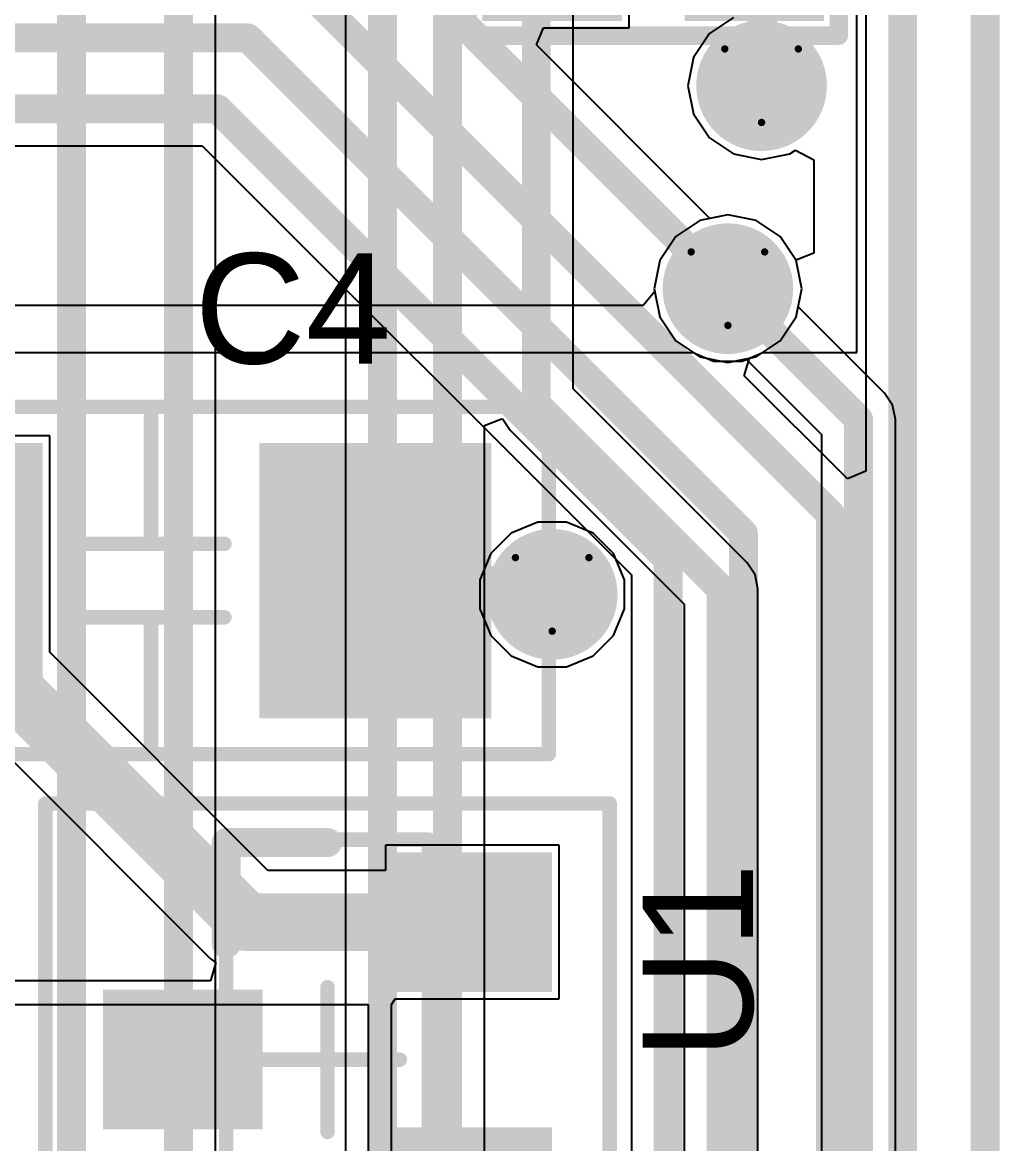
# Model space of a CAD drawing. Header units: inches. Extents: x 0 to 423, y -3 to 110.
# Drawn here: x 46.05 to 52.81, y 32.45 to 40.2 of the extents above; entities that cross this region are included whole.
import ezdxf

# ---------------------------------------------------------------- set-up
doc = ezdxf.new("R2010")
doc.units = ezdxf.units.IN
for name, color, linetype in [('Bottom Layer', 5, 'Continuous'), ('Bottom Solder', 6, 'Continuous'), ('Drill Drawing', 1, 'Continuous'), ('Mechanical 13', 56, 'Continuous'), ('Mechanical 15', 56, 'Continuous'), ('Mechanical 16', 56, 'Continuous'), ('Mid Layer', 16, 'Continuous'), ('Mid Layer 2', 76, 'Continuous'), ('Top Layer', 1, 'Continuous'), ('Top Overlay', 2, 'Continuous'), ('Top Paste', 8, 'Continuous'), ('Top Solder', 216, 'Continuous'), ('Via Holes', 16, 'Continuous')]:
    doc.layers.add(name, color=color, linetype=linetype)
doc.styles.add('Arial', font='', dxfattribs={"height": 0.2})
doc.styles.get('Arial').set_extended_font_data('Arial')

# ---------------------------------------------------------------- blocks, each defined once
blk = doc.blocks.new('C_3216_TANTAL____INV_72')
at = {"layer": 'Top Layer'}
for points in [[(-2.24991041, 0.850011), (-0.84991067, 0.850011), (-0.84991067, -0.850011), (-2.24991041, -0.850011)], [(0.84991067, 0.850011), (2.24991041, 0.850011), (2.24991041, -0.850011), (0.84991067, -0.850011)]]:
    blk.add_hatch(color=1, dxfattribs=at).paths.add_polyline_path(points)
at = {"layer": 'Top Paste'}
for points in [[(-2.24991041, 0.850011), (-0.84991067, 0.850011), (-0.84991067, -0.850011), (-2.24991041, -0.850011)], [(0.84991067, 0.850011), (2.24991041, 0.850011), (2.24991041, -0.850011), (0.84991067, -0.850011)]]:
    blk.add_hatch(color=8, dxfattribs=at).paths.add_polyline_path(points)
at = {"layer": 'Top Solder'}
for points in [[(-2.35151041, 0.9516109999999999), (-0.74831067, 0.9516109999999999), (-0.74831067, -0.9516109999999999), (-2.35151041, -0.9516109999999999)], [(0.74831067, 0.9516109999999999), (2.35151041, 0.9516109999999999), (2.35151041, -0.9516109999999999), (0.74831067, -0.9516109999999999)]]:
    blk.add_hatch(color=216, dxfattribs=at).paths.add_polyline_path(points)
at = {"layer": 'Mechanical 16'}
for p, q in [((2.667, -1.249934), (2.667, 1.249934)), ((2.667, 1.249934), (3.048, 1.249934)), ((3.048, 1.249934), (3.048, -1.249934)), ((3.048, -1.249934), (2.667, -1.249934))]:
    blk.add_line(p, q, dxfattribs=at)
at = {"layer": 'Mechanical 16', "const_width": 0.100076}
for points in [[(-2.750058, 1.199896), (-2.750058, -1.199896)], [(2.750058, 1.199896), (-2.750058, 1.199896)], [(2.750058, 1.199896), (2.750058, -1.199896)], [(0, 1.143), (0, 0.254)], [(0, 0.254), (-0.508, 0.254)], [(0.508, 0.254), (0, 0.254)], [(0, -0.254), (-0.508, -0.254)], [(0.508, -0.254), (0, -0.254)], [(0, -0.254), (0, -1.143)], [(2.750058, -1.199896), (-2.750058, -1.199896)]]:
    blk.add_lwpolyline(points, dxfattribs=at)
at = {"layer": 'Mechanical 16', "const_width": 0.050038}
for points in [[(-2.775077, 1.199896, 1), (-2.725039, 1.199896, 1)], [(-2.775077, 1.199896, 1), (-2.725039, 1.199896, 1)], [(2.725039, 1.199896, 1), (2.775077, 1.199896, 1)], [(2.725039, 1.199896, 1), (2.775077, 1.199896, 1)], [(-0.025019, 1.143, 1), (0.025019, 1.143, 1)], [(-0.533019, 0.254, 1), (-0.482981, 0.254, 1)], [(-0.025019, 0.254, 1), (0.025019, 0.254, 1)], [(-0.025019, 0.254, 1), (0.025019, 0.254, 1)], [(-0.025019, 0.254, 1), (0.025019, 0.254, 1)], [(0.482981, 0.254, 1), (0.533019, 0.254, 1)], [(-0.533019, -0.254, 1), (-0.482981, -0.254, 1)], [(-0.025019, -0.254, 1), (0.025019, -0.254, 1)], [(-0.025019, -0.254, 1), (0.025019, -0.254, 1)], [(-0.025019, -0.254, 1), (0.025019, -0.254, 1)], [(0.482981, -0.254, 1), (0.533019, -0.254, 1)], [(-2.775077, -1.199896, 1), (-2.725039, -1.199896, 1)], [(-2.775077, -1.199896, 1), (-2.725039, -1.199896, 1)], [(-0.025019, -1.143, 1), (0.025019, -1.143, 1)], [(2.725039, -1.199896, 1), (2.775077, -1.199896, 1)], [(2.725039, -1.199896, 1), (2.775077, -1.199896, 1)]]:
    blk.add_lwpolyline(points, format="xyb", close=True, dxfattribs=at)
blk = doc.blocks.new('0603C_TBD_108')
at = {"layer": 'Top Layer'}
for points in [[(-0.3809999999999999, 0.3809999999999999), (0.3809999999999999, 0.3809999999999999), (0.3809999999999999, -0.3809999999999999), (-0.3809999999999999, -0.3809999999999999)], [(1.016, 0.3809999999999999), (1.778, 0.3809999999999999), (1.778, -0.3809999999999999), (1.016, -0.3809999999999999)]]:
    blk.add_hatch(color=1, dxfattribs=at).paths.add_polyline_path(points)
at = {"layer": 'Top Paste'}
for points in [[(-0.3809999999999999, 0.3809999999999999), (0.3809999999999999, 0.3809999999999999), (0.3809999999999999, -0.3809999999999999), (-0.3809999999999999, -0.3809999999999999)], [(1.016, 0.3809999999999999), (1.778, 0.3809999999999999), (1.778, -0.3809999999999999), (1.016, -0.3809999999999999)]]:
    blk.add_hatch(color=8, dxfattribs=at).paths.add_polyline_path(points)
at = {"layer": 'Top Solder'}
for points in [[(-0.4826, 0.4826), (0.4826, 0.4826), (0.4826, -0.4826), (-0.4826, -0.4826)], [(0.9143999999999999, 0.4826), (1.8796, 0.4826), (1.8796, -0.4826), (0.9143999999999999, -0.4826)]]:
    blk.add_hatch(color=216, dxfattribs=at).paths.add_polyline_path(points)
at = {"layer": 'Top Overlay', "const_width": 0.127}
for points in [[(-0.5841999999999999, 0.5841999999999999), (-0.5841999999999999, -0.5841999999999999)], [(1.9812, 0.5841999999999999), (-0.5841999999999999, 0.5841999999999999)], [(1.9812, 0.5841999999999999), (1.9812, -0.5841999999999999)], [(1.9812, -0.5841999999999999), (-0.5841999999999999, -0.5841999999999999)]]:
    blk.add_lwpolyline(points, dxfattribs=at)
at = {"layer": 'Top Overlay', "const_width": 0.0635}
for points in [[(-0.61595, 0.5841999999999999, 1), (-0.5524499999999999, 0.5841999999999999, 1)], [(-0.61595, 0.5841999999999999, 1), (-0.5524499999999999, 0.5841999999999999, 1)], [(1.94945, 0.5841999999999999, 1), (2.01295, 0.5841999999999999, 1)], [(1.94945, 0.5841999999999999, 1), (2.01295, 0.5841999999999999, 1)], [(-0.61595, -0.5841999999999999, 1), (-0.5524499999999999, -0.5841999999999999, 1)], [(-0.61595, -0.5841999999999999, 1), (-0.5524499999999999, -0.5841999999999999, 1)], [(1.94945, -0.5841999999999999, 1), (2.01295, -0.5841999999999999, 1)], [(1.94945, -0.5841999999999999, 1), (2.01295, -0.5841999999999999, 1)]]:
    blk.add_lwpolyline(points, format="xyb", close=True, dxfattribs=at)
blk = doc.blocks.new('SOT23_130')
at = {"layer": 'Top Layer'}
for points in [[(-1.44999837, 0.5690107999999999), (-1.44999837, 1.3310108), (-0.54999763, 1.3310108), (-0.54999763, 0.5690107999999999)], [(0.54999763, -0.3809999999999999), (0.54999763, 0.3809999999999999), (1.44999837, 0.3809999999999999), (1.44999837, -0.3809999999999999)], [(-1.44999837, -1.3310108), (-1.44999837, -0.5690107999999999), (-0.54999763, -0.5690107999999999), (-0.54999763, -1.3310108)]]:
    blk.add_hatch(color=1, dxfattribs=at).paths.add_polyline_path(points)
at = {"layer": 'Top Paste'}
for points in [[(-1.44999837, 0.5690107999999999), (-1.44999837, 1.3310108), (-0.54999763, 1.3310108), (-0.54999763, 0.5690107999999999)], [(0.54999763, -0.3809999999999999), (0.54999763, 0.3809999999999999), (1.44999837, 0.3809999999999999), (1.44999837, -0.3809999999999999)], [(-1.44999837, -1.3310108), (-1.44999837, -0.5690107999999999), (-0.54999763, -0.5690107999999999), (-0.54999763, -1.3310108)]]:
    blk.add_hatch(color=8, dxfattribs=at).paths.add_polyline_path(points)
at = {"layer": 'Top Solder'}
for points in [[(-1.55159837, 0.4674108), (-1.55159837, 1.4326108), (-0.44839763, 1.4326108), (-0.44839763, 0.4674108)], [(0.44839763, -0.4826), (0.44839763, 0.4826), (1.55159837, 0.4826), (1.55159837, -0.4826)], [(-1.55159837, -1.4326108), (-1.55159837, -0.4674108), (-0.44839763, -0.4674108), (-0.44839763, -1.4326108)]]:
    blk.add_hatch(color=216, dxfattribs=at).paths.add_polyline_path(points)
at = {"layer": 'Mechanical 13', "const_width": 0.0999998}
for points in [[(0.6999732, 1.5199868), (-0.700024, 1.5199868)], [(-0.700024, 1.5199868), (-0.700024, -1.5199868)], [(0.6999732, 1.5199868), (0.6999732, -1.5199868)], [(0.6999732, -1.5199868), (-0.700024, -1.5199868)]]:
    blk.add_lwpolyline(points, dxfattribs=at)
at = {"layer": 'Mechanical 13', "const_width": 0.0499999}
for points in [[(-0.7250226799999999, 1.5199868, 1), (-0.6750253199999999, 1.5199868, 1)], [(-0.7250226799999999, 1.5199868, 1), (-0.6750253199999999, 1.5199868, 1)], [(0.67497452, 1.5199868, 1), (0.72497188, 1.5199868, 1)], [(0.67497452, 1.5199868, 1), (0.72497188, 1.5199868, 1)], [(-0.7250226799999999, -1.5199868, 1), (-0.6750253199999999, -1.5199868, 1)], [(-0.7250226799999999, -1.5199868, 1), (-0.6750253199999999, -1.5199868, 1)], [(0.67497452, -1.5199868, 1), (0.72497188, -1.5199868, 1)], [(0.67497452, -1.5199868, 1), (0.72497188, -1.5199868, 1)]]:
    blk.add_lwpolyline(points, format="xyb", close=True, dxfattribs=at)
at = {"layer": 'Mechanical 15', "const_width": 0.0999998}
for points in [[(1.9500088, 1.7700244), (-1.9500088, 1.7700244)], [(-1.9500088, 1.7700244), (-1.9500088, -1.7699736)], [(1.9500088, 1.7700244), (1.9500088, -1.7699736)], [(0, 0.5000243999999999), (0, -0.4999736)], [(0.4999736, 0), (-0.5000243999999999, 0)], [(1.9500088, -1.7699736), (-1.9500088, -1.7699736)]]:
    blk.add_lwpolyline(points, dxfattribs=at)
at = {"layer": 'Mechanical 15', "const_width": 0.0499999}
for points in [[(-1.97500748, 1.7700244, 1), (-1.92501012, 1.7700244, 1)], [(-1.97500748, 1.7700244, 1), (-1.92501012, 1.7700244, 1)], [(1.92501012, 1.7700244, 1), (1.97500748, 1.7700244, 1)], [(1.92501012, 1.7700244, 1), (1.97500748, 1.7700244, 1)], [(-0.02499868, 0.5000243999999999, 1), (0.02499868, 0.5000243999999999, 1)], [(-0.52502308, 0, 1), (-0.47502572, 0, 1)], [(0.47497492, 0, 1), (0.52497228, 0, 1)], [(-0.02499868, -0.4999736, 1), (0.02499868, -0.4999736, 1)], [(-1.97500748, -1.7699736, 1), (-1.92501012, -1.7699736, 1)], [(-1.97500748, -1.7699736, 1), (-1.92501012, -1.7699736, 1)], [(1.92501012, -1.7699736, 1), (1.97500748, -1.7699736, 1)], [(1.92501012, -1.7699736, 1), (1.97500748, -1.7699736, 1)]]:
    blk.add_lwpolyline(points, format="xyb", close=True, dxfattribs=at)
at = {"layer": 'Top Overlay', "const_width": 0.1999996}
for points in [[(0.6999732, 1.5000224), (0, 1.5000224)], [(0.6999732, 1.5000224), (0.6999732, 0.7999984)], [(0.6999732, -0.7999984), (0.6999732, -1.5000224)], [(0.6999732, -1.5000224), (0, -1.5000224)]]:
    blk.add_lwpolyline(points, dxfattribs=at)
at = {"layer": 'Top Overlay'}
for points, const_width in [([(-0.0499999, 1.5000224, 1), (0.0499999, 1.5000224, 1)], 0.0999998), ([(0.6499733, 1.5000224, 1), (0.7499731, 1.5000224, 1)], 0.0999998), ([(0.6499733, 1.5000224, 1), (0.7499731, 1.5000224, 1)], 0.0999998), ([(-1.83079898, 0.9671989799999999, 1), (-2.08080102, 0.9671989799999999, 1)], 0.2499995), ([(-2.14330026, 0.9671989799999999, 1), (-2.01830178, 0.9671989799999999, 1)], 0.12499848), ([(-1.89329822, 0.9671989799999999, 1), (-1.76829974, 0.9671989799999999, 1)], 0.12499848), ([(0.6499733, 0.7999984, 1), (0.7499731, 0.7999984, 1)], 0.0999998), ([(0.6499733, -0.7999984, 1), (0.7499731, -0.7999984, 1)], 0.0999998), ([(-0.0499999, -1.5000224, 1), (0.0499999, -1.5000224, 1)], 0.0999998), ([(0.6499733, -1.5000224, 1), (0.7499731, -1.5000224, 1)], 0.0999998), ([(0.6499733, -1.5000224, 1), (0.7499731, -1.5000224, 1)], 0.0999998)]:
    blk.add_lwpolyline(points, format="xyb", close=True, dxfattribs=dict(at, const_width=const_width))

msp = doc.modelspace()

# ---------------------------------------------------------------- hatches: boundary and pattern name
at = {"layer": 'Bottom Layer'}
h = msp.add_hatch(color=5, dxfattribs=at)
edge = h.paths.add_edge_path()
edge.add_arc((51.15999928, 39.75999922), 0.3499993, 0, 360)
h = msp.add_hatch(color=5, dxfattribs=at)
edge = h.paths.add_edge_path()
edge.add_arc((50.92748514, 38.35748742), 0.3499993, 0, 360)
h = msp.add_hatch(color=5, dxfattribs=at)
edge = h.paths.add_edge_path()
edge.add_arc((49.71299937999999, 36.2449999), 0.3499993, 0, 360)
at = {"layer": 'Bottom Solder'}
h = msp.add_hatch(color=6, dxfattribs=at)
edge = h.paths.add_edge_path()
edge.add_arc((51.15999928, 39.75999922), 0.4515993, 0, 360)
h = msp.add_hatch(color=6, dxfattribs=at)
edge = h.paths.add_edge_path()
edge.add_arc((50.92748514, 38.35748742), 0.4515993, 0, 360)
h = msp.add_hatch(color=6, dxfattribs=at)
edge = h.paths.add_edge_path()
edge.add_arc((49.71299937999999, 36.2449999), 0.4515993, 0, 360)
at = {"layer": 'Mid Layer'}
h = msp.add_hatch(color=16, dxfattribs=at)
edge = h.paths.add_edge_path()
edge.add_arc((51.15999928, 39.75999922), 0.3499993, 0, 360)
h = msp.add_hatch(color=16, dxfattribs=at)
edge = h.paths.add_edge_path()
edge.add_arc((50.92748514, 38.35748742), 0.3499993, 0, 360)
h = msp.add_hatch(color=16, dxfattribs=at)
edge = h.paths.add_edge_path()
edge.add_arc((49.71299937999999, 36.2449999), 0.3499993, 0, 360)
at = {"layer": 'Mid Layer 2'}
h = msp.add_hatch(color=76, dxfattribs=at)
edge = h.paths.add_edge_path()
edge.add_arc((51.15999928, 39.75999922), 0.3499993, 0, 360)
h = msp.add_hatch(color=76, dxfattribs=at)
edge = h.paths.add_edge_path()
edge.add_arc((50.92748514, 38.35748742), 0.3499993, 0, 360)
h = msp.add_hatch(color=76, dxfattribs=at)
edge = h.paths.add_edge_path()
edge.add_arc((49.71299937999999, 36.2449999), 0.3499993, 0, 360)
at = {"layer": 'Top Layer'}
h = msp.add_hatch(color=1, dxfattribs=at)
edge = h.paths.add_edge_path()
edge.add_arc((51.15999928, 39.75999922), 0.3499993, 0, 360)
h = msp.add_hatch(color=1, dxfattribs=at)
edge = h.paths.add_edge_path()
edge.add_arc((50.92748514, 38.35748742), 0.3499993, 0, 360)
h = msp.add_hatch(color=1, dxfattribs=at)
edge = h.paths.add_edge_path()
edge.add_arc((49.71299937999999, 36.2449999), 0.3499993, 0, 360)
at = {"layer": 'Top Solder'}
h = msp.add_hatch(color=216, dxfattribs=at)
edge = h.paths.add_edge_path()
edge.add_arc((51.15999928, 39.75999922), 0.4515993, 0, 360)
h = msp.add_hatch(color=216, dxfattribs=at)
edge = h.paths.add_edge_path()
edge.add_arc((50.92748514, 38.35748742), 0.4515993, 0, 360)
h = msp.add_hatch(color=216, dxfattribs=at)
edge = h.paths.add_edge_path()
edge.add_arc((49.71299937999999, 36.2449999), 0.4515993, 0, 360)
at = {"layer": 'Via Holes'}
h = msp.add_hatch(color=7, dxfattribs=at)
edge = h.paths.add_edge_path()
edge.add_arc((51.15999928, 39.75999922), 0.2499995, 0, 360)
h = msp.add_hatch(color=7, dxfattribs=at)
edge = h.paths.add_edge_path()
edge.add_arc((50.92748514, 38.35748742), 0.2499995, 0, 360)
h = msp.add_hatch(color=7, dxfattribs=at)
edge = h.paths.add_edge_path()
edge.add_arc((49.71299937999999, 36.2449999), 0.2499995, 0, 360)

# ---------------------------------------------------------------- linework, layer by layer
at = {"layer": 'Bottom Layer'}
for p, q in [((48.28510282, 49.57106672), (48.28510282, 32.36267594)), ((47.38489634, 31.7700025), (47.38489634, 44.56852909999999)), ((49.85828484, 37.6647075), (49.85828484, 42.5304331)), ((50.73239536, 38.82847708), (50.5670058, 38.71796676)), ((50.92748514, 38.8672832), (50.73239536, 38.82847708)), ((51.12257492, 38.82847708), (50.92748514, 38.8672832)), ((51.28796448, 38.71796676), (51.12257492, 38.82847708)), ((50.5670058, 38.71796676), (50.45649548, 38.55257719999999)), ((51.3984748, 38.55257719999999), (51.28796448, 38.71796676)), ((50.45649548, 38.55257719999999), (50.41768936, 38.35748742)), ((51.43728091999999, 38.35748742), (51.3984748, 38.55257719999999)), ((50.41768936, 38.35748742), (50.45649548, 38.16239763999999)), ((51.4125083, 38.23294105999999), (51.43728091999999, 38.35748742)), ((52.01013474, 37.63531462), (51.4125083, 38.23294105999999)), ((50.45649548, 38.16239763999999), (50.5670058, 37.99700808)), ((50.5670058, 37.99700808), (50.73239536, 37.88649776)), ((50.73239536, 37.88649776), (50.92748514, 37.84769164)), ((50.92748514, 37.84769164), (51.0520315, 37.87246425999999)), ((51.0520315, 37.87246425999999), (51.57499972, 37.34949604)), ((51.06023824, 36.4627541), (49.85828484, 37.6647075)), ((52.0653899, 37.55262238), (52.01013474, 37.63531462)), ((52.08479296, 37.45507622), (52.0653899, 37.55262238)), ((49.2448977, 37.41169301999999), (49.36244128, 37.45729364)), ((49.36244128, 37.45729364), (49.3718977, 37.4555893)), ((49.3718977, 37.4555893), (49.42314982, 37.37888891999999)), ((52.08479296, 23.91989628), (52.08479296, 37.45507622)), ((49.2448977, 30.00147416), (49.2448977, 37.41169301999999)), ((49.42314982, 37.37888891999999), (50.62510322, 36.17693552)), ((51.57499972, 37.34949604), (51.57499972, 24.025479)), ((51.11549339999999, 36.38006186), (51.06023824, 36.4627541)), ((51.13489646, 36.2825157), (51.11549339999999, 36.38006186)), ((51.13489646, 27.49999834), (51.13489646, 36.2825157)), ((50.62510322, 36.17693552), (50.62510322, 27.60557852))]:
    msp.add_line(p, q, dxfattribs=at)
at = {"layer": 'Bottom Layer', "const_width": 0.1999996}
for points in [[(48.53999944, 32.25709576), (48.53999944, 56.00999974)], [(48.99000108, 30.00147416), (48.99000108, 51.40000134)], [(49.60338822, 37.55912731999999), (49.60338822, 44.71724863999999)], [(47.12999971999999, 31.7700025), (47.12999971999999, 44.56852909999999)], [(46.3900012, 31.91999966), (46.3900012, 44.45999998)], [(50.92748514, 38.35748742), (51.82989634, 37.45507622)], [(49.60338822, 37.55912731999999), (50.87999984, 36.2825157)], [(51.82989634, 23.91989628), (51.82989634, 37.45507622)], [(50.87999984, 27.49999834), (50.87999984, 36.2825157)]]:
    msp.add_lwpolyline(points, dxfattribs=at)
at = {"layer": 'Bottom Layer', "const_width": 0.0999998}
for points in [[(50.87748523999999, 38.35748742, 1), (50.97748504, 38.35748742, 1)], [(49.55338832, 37.55912731999999, 1), (49.65338812, 37.55912731999999, 1)], [(49.55338832, 37.55912731999999, 1), (49.65338812, 37.55912731999999, 1)], [(51.77989644, 37.45507622, 1), (51.87989624, 37.45507622, 1)], [(51.77989644, 37.45507622, 1), (51.87989624, 37.45507622, 1)], [(50.82999994, 36.2825157, 1), (50.92999973999999, 36.2825157, 1)], [(50.82999994, 36.2825157, 1), (50.92999973999999, 36.2825157, 1)]]:
    msp.add_lwpolyline(points, format="xyb", close=True, dxfattribs=at)
at = {"layer": 'Drill Drawing', "const_width": 0.0508}
for points in [[(50.90599928, 40.01399922), (51.41399927999999, 40.01399922)], [(50.90599928, 40.01399922), (51.15999928, 39.50599922)], [(51.15999928, 39.50599922), (51.41399927999999, 40.01399922)], [(50.67348514, 38.61148742), (51.18148513999999, 38.61148742)], [(50.67348514, 38.61148742), (50.92748514, 38.10348742)], [(50.92748514, 38.10348742), (51.18148513999999, 38.61148742)], [(49.45899937999999, 36.4989999), (49.96699938, 36.4989999)], [(49.45899937999999, 36.4989999), (49.71299937999999, 35.9909999)], [(49.71299937999999, 35.9909999), (49.96699938, 36.4989999)]]:
    msp.add_lwpolyline(points, dxfattribs=at)
at = {"layer": 'Drill Drawing', "const_width": 0.0254}
for points in [[(50.89329928, 40.01399922, 1), (50.91869928, 40.01399922, 1)], [(50.89329928, 40.01399922, 1), (50.91869928, 40.01399922, 1)], [(51.40129928, 40.01399922, 1), (51.42669928, 40.01399922, 1)], [(51.40129928, 40.01399922, 1), (51.42669928, 40.01399922, 1)], [(51.14729928, 39.50599922, 1), (51.17269928, 39.50599922, 1)], [(51.14729928, 39.50599922, 1), (51.17269928, 39.50599922, 1)], [(50.66078513999999, 38.61148742, 1), (50.68618514, 38.61148742, 1)], [(50.66078513999999, 38.61148742, 1), (50.68618514, 38.61148742, 1)], [(51.16878513999999, 38.61148742, 1), (51.19418514, 38.61148742, 1)], [(51.16878513999999, 38.61148742, 1), (51.19418514, 38.61148742, 1)], [(50.91478514, 38.10348742, 1), (50.94018514, 38.10348742, 1)], [(50.91478514, 38.10348742, 1), (50.94018514, 38.10348742, 1)], [(49.44629938, 36.4989999, 1), (49.47169938, 36.4989999, 1)], [(49.44629938, 36.4989999, 1), (49.47169938, 36.4989999, 1)], [(49.95429937999999, 36.4989999, 1), (49.97969938, 36.4989999, 1)], [(49.95429937999999, 36.4989999, 1), (49.97969938, 36.4989999, 1)], [(49.70029938, 35.9909999, 1), (49.72569938, 35.9909999, 1)], [(49.70029938, 35.9909999, 1), (49.72569938, 35.9909999, 1)]]:
    msp.add_lwpolyline(points, format="xyb", close=True, dxfattribs=at)
at = {"layer": 'Mid Layer'}
for p, q in [((50.73239536, 38.82847708), (50.5670058, 38.71796676)), ((50.92748514, 38.8672832), (50.73239536, 38.82847708)), ((51.12257492, 38.82847708), (50.92748514, 38.8672832)), ((51.28796448, 38.71796676), (51.12257492, 38.82847708)), ((50.5670058, 38.71796676), (50.45649548, 38.55257719999999)), ((51.3984748, 38.55257719999999), (51.28796448, 38.71796676)), ((50.45649548, 38.55257719999999), (50.41768936, 38.35748742)), ((51.43728091999999, 38.35748742), (51.3984748, 38.55257719999999)), ((50.41768936, 38.35748742), (50.45649548, 38.16239763999999)), ((51.3984748, 38.16239763999999), (51.43728091999999, 38.35748742)), ((50.45649548, 38.16239763999999), (50.5670058, 37.99700808)), ((51.28796448, 37.99700808), (51.3984748, 38.16239763999999)), ((50.5670058, 37.99700808), (50.73239536, 37.88649776)), ((51.12257492, 37.88649776), (51.28796448, 37.99700808)), ((50.73239536, 37.88649776), (50.92748514, 37.84769164)), ((50.92748514, 37.84769164), (51.12257492, 37.88649776))]:
    msp.add_line(p, q, dxfattribs=at)
at = {"layer": 'Mid Layer 2'}
for p, q in [((51.8187559, 37.91611924), (51.8187559, 45.0999098)), ((50.96490949999999, 40.23098888), (50.79951994, 40.12047856)), ((50.79951994, 40.12047856), (50.68900961999999, 39.95508899999999)), ((50.68900961999999, 39.95508899999999), (50.6502035, 39.75999922)), ((50.6502035, 39.75999922), (50.68900961999999, 39.56490944)), ((50.68900961999999, 39.56490944), (50.79951994, 39.39951988)), ((50.79951994, 39.39951988), (50.96490949999999, 39.28900956)), ((50.96490949999999, 39.28900956), (51.15999928, 39.25020344)), ((51.15999928, 39.25020344), (51.35508906, 39.28900956)), ((51.35508906, 39.28900956), (51.39449716, 39.31534173999999)), ((51.39449716, 39.31534173999999), (51.52149716, 39.2474577)), ((51.52149716, 39.2474577), (51.52149716, 38.60192432)), ((50.73239536, 38.82847708), (50.5670058, 38.71796676)), ((50.92748514, 38.8672832), (50.73239536, 38.82847708)), ((51.12257492, 38.82847708), (50.92748514, 38.8672832)), ((51.28796448, 38.71796676), (51.12257492, 38.82847708)), ((50.5670058, 38.71796676), (50.45649548, 38.55257719999999)), ((51.39449716, 38.55853096), (51.28796448, 38.71796676)), ((51.52149716, 38.60192432), (51.40395612, 38.556819)), ((50.45649548, 38.55257719999999), (50.41768936, 38.35748742)), ((51.40395612, 38.556819), (51.39449716, 38.55853096)), ((50.41768936, 38.35748742), (50.42142316, 38.33871681999999)), ((50.42142316, 38.33871681999999), (50.34085435999999, 38.24054328)), ((50.34085435999999, 38.24054328), (41.2560008, 38.24054328)), ((41.62098864, 37.91611924), (50.68647723999999, 37.91611924)), ((50.68647723999999, 37.91611924), (50.8280289, 37.85748842)), ((51.02694138, 37.85748842), (51.16849303999999, 37.91611924)), ((51.16849303999999, 37.91611924), (51.8187559, 37.91611924)), ((50.8280289, 37.85748842), (51.02694138, 37.85748842)), ((49.61354314, 36.7449989), (49.4297716, 36.66888018)), ((49.81245561999999, 36.7449989), (49.61354314, 36.7449989)), ((49.99622716, 36.66888018), (49.81245561999999, 36.7449989)), ((49.4297716, 36.66888018), (49.28911909999999, 36.52822768)), ((50.13687966, 36.52822768), (49.99622716, 36.66888018)), ((49.28911909999999, 36.52822768), (49.21300038, 36.34445614)), ((50.21299838, 36.34445614), (50.13687966, 36.52822768)), ((49.21300038, 36.34445614), (49.21300038, 36.14554366)), ((50.21299838, 36.14554366), (50.21299838, 36.34445614)), ((49.21300038, 36.14554366), (49.28911909999999, 35.96177211999999)), ((50.13687966, 35.96177211999999), (50.21299838, 36.14554366)), ((49.28911909999999, 35.96177211999999), (49.4297716, 35.82111962)), ((49.99622716, 35.82111962), (50.13687966, 35.96177211999999)), ((49.4297716, 35.82111962), (49.61354314, 35.74500089999999)), ((49.81245561999999, 35.74500089999999), (49.99622716, 35.82111962)), ((49.61354314, 35.74500089999999), (49.81245561999999, 35.74500089999999))]:
    msp.add_line(p, q, dxfattribs=at)
at = {"layer": 'Top Layer'}
for p, q in [((51.88019849999999, 42.02794489999999), (51.88019849999999, 37.0963317)), ((50.24399907999999, 40.1590002), (50.24399907999999, 41.2209996)), ((49.60378192, 40.04166744), (49.65238481999999, 40.1590002)), ((49.65238481999999, 40.1590002), (50.24399907999999, 40.1590002)), ((50.80293877999999, 38.84251058), (49.60378192, 40.04166744)), ((44.04973156, 39.34510292), (47.294419, 39.34510292)), ((47.294419, 39.34510292), (50.26019665999999, 36.37932526)), ((50.92748514, 38.8672832), (50.80293877999999, 38.84251058)), ((51.12257492, 38.82847708), (50.92748514, 38.8672832)), ((51.28796448, 38.71796676), (51.12257492, 38.82847708)), ((51.3984748, 38.55257719999999), (51.28796448, 38.71796676)), ((51.43728091999999, 38.35748742), (51.3984748, 38.55257719999999)), ((51.3984748, 38.16239763999999), (51.43728091999999, 38.35748742)), ((51.28796448, 37.99700808), (51.3984748, 38.16239763999999)), ((51.12257492, 37.88649776), (51.28796448, 37.99700808)), ((51.07774391999999, 37.87757982), (51.12257492, 37.88649776)), ((51.04087582, 37.75604843999999), (51.07774391999999, 37.87757982)), ((51.7531985, 37.04372576), (51.04087582, 37.75604843999999)), ((46.23996594, 37.34056286), (45.55605569999999, 37.34056286)), ((46.23996594, 35.8452166), (46.23996594, 37.34056286)), ((51.88019849999999, 37.0963317), (51.7531985, 37.04372576)), ((50.26019665999999, 36.37932526), (50.26019665999999, 18.42067436)), ((47.74831446, 34.33686808), (46.23996594, 35.8452166)), ((45.73529588, 35.34054146), (47.34816286, 33.72767448)), ((49.759997, 34.51101048), (48.5599994, 34.51101048)), ((48.5599994, 34.51101048), (48.5599994, 34.33686808)), ((49.759997, 33.44901108), (49.759997, 34.51101048)), ((48.5599994, 34.33686808), (47.74831446, 34.33686808)), ((47.34816286, 33.72767448), (47.38904161999999, 33.70035932)), ((47.38904161999999, 33.70035932), (47.35051744, 33.57335932)), ((47.35051744, 33.57335932), (44.95225452, 33.57335932)), ((44.78989518, 33.41099998), (48.43990057999999, 33.41099998)), ((48.43990057999999, 33.41099998), (48.43990057999999, 29.90994018)), ((48.60225991999999, 33.4035273), (48.60226246, 33.41099998)), ((48.60225991999999, 29.90994018), (48.60225991999999, 33.4035273)), ((48.60226246, 33.41099998), (48.62765992, 33.44900853999999)), ((48.62765992, 33.44900853999999), (48.66191944, 33.44901108)), ((48.66191944, 33.44901108), (49.759997, 33.44901108))]:
    msp.add_line(p, q, dxfattribs=at)
for points, const_width in [([(52.70509397999999, 17.24509378), (52.70509397999999, 42.2204134)], 0.1999996), ([(52.13509512, 17.42509342), (52.13509512, 42.13352508)], 0.1999996), ([(48.30497324, 40.97999932), (50.92748514, 38.35748742)], 0.1999996), ([(51.16699951999999, 39.82699934), (51.16699951999999, 40.72999982)], 0.1999996), ([(47.89644472, 40.5400002), (51.63509357999999, 36.80135134)], 0.1999996), ([(43.35999964, 40.0900011), (47.60999876, 40.0900011)], 0.1999996), ([(47.60999876, 40.0900011), (51.03509478, 36.66490508)], 0.1999996), ([(51.15999928, 39.8199991), (51.16699951999999, 39.82699934)], 0.1999996), ([(51.15999928, 39.75999922), (51.15999928, 39.8199991)], 0.1999996), ([(42.45000146, 39.59999954), (47.39999917999999, 39.59999954)], 0.1999996), ([(47.39999917999999, 39.59999954), (50.51509328, 36.48490544)], 0.1999996), ([(51.63509357999999, 17.71509284), (51.63509357999999, 36.80135134)], 0.1999996), ([(51.03509478, 18.0050948), (51.03509478, 36.66490508)], 0.1999996), ([(50.51509328, 18.31509418), (50.51509328, 36.48490544)], 0.1999996), ([(48.48978872, 36.34055216), (49.61744711999999, 36.34055216)], 0.1999996), ([(49.61744711999999, 36.34055216), (49.71299937999999, 36.2449999)], 0.1999996), ([(45.38996763999999, 36.1905423), (47.60049916, 33.98001078)], 0.3999992), ([(47.60049916, 33.98001078), (49.1599982, 33.98001078)], 0.3999992)]:
    msp.add_lwpolyline(points, dxfattribs=dict(at, const_width=const_width))
for points, const_width in [([(47.55999885999999, 40.0900011, 1), (47.65999866, 40.0900011, 1)], 0.0999998), ([(47.55999885999999, 40.0900011, 1), (47.65999866, 40.0900011, 1)], 0.0999998), ([(51.10999937999999, 39.8199991, 1), (51.20999918, 39.8199991, 1)], 0.0999998), ([(51.10999937999999, 39.8199991, 1), (51.20999918, 39.8199991, 1)], 0.0999998), ([(51.11699961999999, 39.82699934, 1), (51.21699942, 39.82699934, 1)], 0.0999998), ([(51.11699961999999, 39.82699934, 1), (51.21699942, 39.82699934, 1)], 0.0999998), ([(51.10999937999999, 39.75999922, 1), (51.20999918, 39.75999922, 1)], 0.0999998), ([(47.34999928, 39.59999954, 1), (47.44999908, 39.59999954, 1)], 0.0999998), ([(47.34999928, 39.59999954, 1), (47.44999908, 39.59999954, 1)], 0.0999998), ([(50.87748523999999, 38.35748742, 1), (50.97748504, 38.35748742, 1)], 0.0999998), ([(51.58509367999999, 36.80135134, 1), (51.68509348, 36.80135134, 1)], 0.0999998), ([(51.58509367999999, 36.80135134, 1), (51.68509348, 36.80135134, 1)], 0.0999998), ([(50.98509488, 36.66490508, 1), (51.08509468, 36.66490508, 1)], 0.0999998), ([(50.98509488, 36.66490508, 1), (51.08509468, 36.66490508, 1)], 0.0999998), ([(50.46509338, 36.48490544, 1), (50.56509318, 36.48490544, 1)], 0.0999998), ([(50.46509338, 36.48490544, 1), (50.56509318, 36.48490544, 1)], 0.0999998), ([(48.43978882, 36.34055216, 1), (48.53978862, 36.34055216, 1)], 0.0999998), ([(49.56744722, 36.34055216, 1), (49.66744702, 36.34055216, 1)], 0.0999998), ([(49.56744722, 36.34055216, 1), (49.66744702, 36.34055216, 1)], 0.0999998), ([(49.66299948, 36.2449999, 1), (49.76299928, 36.2449999, 1)], 0.0999998), ([(47.50049936, 33.98001078, 1), (47.70049896, 33.98001078, 1)], 0.1999996), ([(47.50049936, 33.98001078, 1), (47.70049896, 33.98001078, 1)], 0.1999996), ([(49.0599984, 33.98001078, 1), (49.259998, 33.98001078, 1)], 0.1999996)]:
    msp.add_lwpolyline(points, format="xyb", close=True, dxfattribs=dict(at, const_width=const_width))

# ---------------------------------------------------------------- block references
at = {"rotation": 180}
for name, p in [('0603C_TBD_108', (51.10999937999999, 40.6899999)), ('C_3216_TANTAL____INV_72', (46.93987817999999, 36.34055216)), ('SOT23_130', (48.1600002, 33.02999998))]:
    msp.add_blockref(name, p, dxfattribs=at)

# ---------------------------------------------------------------- texts
at = {"layer": 'Top Overlay', "style": 'Arial'}
msp.add_text('C4', height=0.7619999999999999, dxfattribs=at).set_placement((47.2399995, 37.84000052))
msp.add_text('U1', height=0.7619999999999999, rotation=90, dxfattribs=at).set_placement((51.09999939999999, 33.02999998))

doc.saveas('drawing.dxf')
